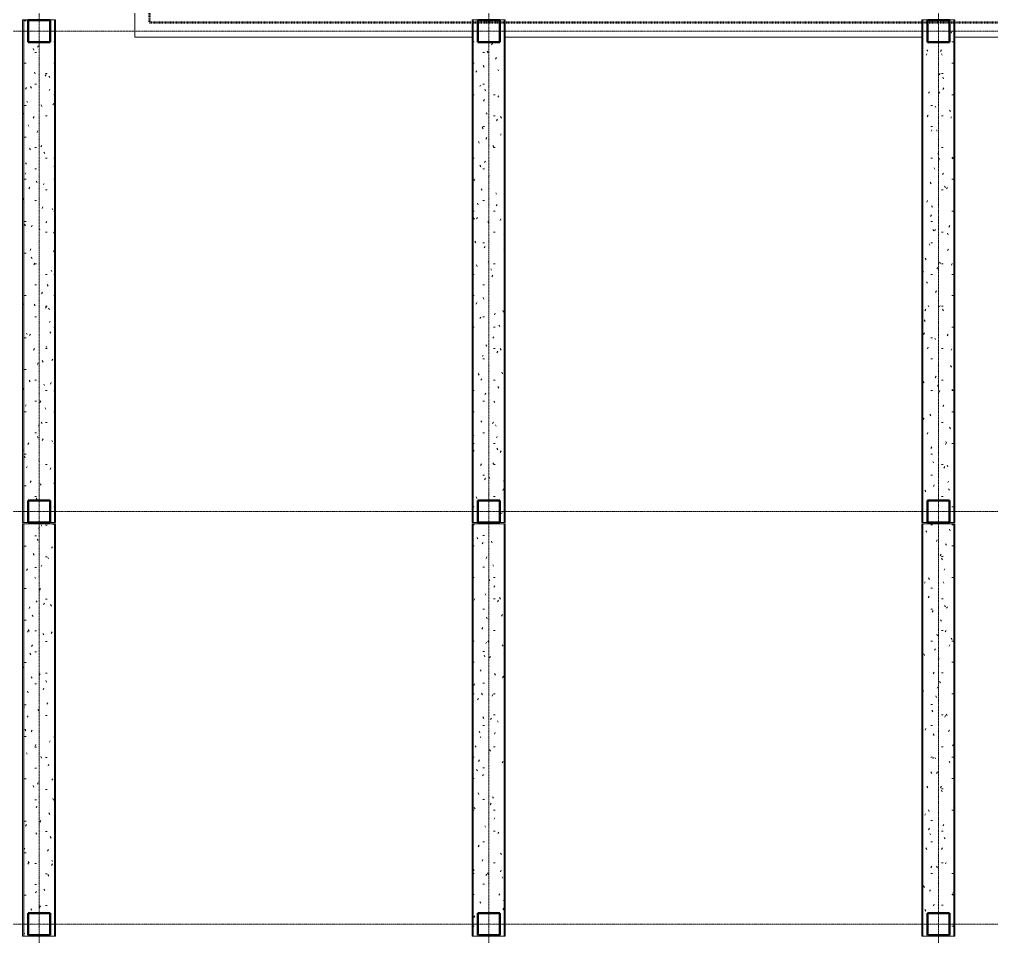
# Model space of a CAD drawing. Header units: inches. Extents: x -4235 to -464, y 9706 to 12365.
# Drawn here: x -3496 to -2789, y 10158 to 10825 of the extents above; entities that cross this region are included whole.
import ezdxf

# ---------------------------------------------------------------- set-up
doc = ezdxf.new("R2010")
doc.units = ezdxf.units.IN
doc.header["$MEASUREMENT"] = 0
doc.linetypes.add('Dash 1_16_', pattern=[0.125, 0.0625, -0.0625])
doc.linetypes.add('Grid Line 1_2_', pattern=[0.875, 0.5, -0.125, 0.125, -0.125])
for name, color, linetype, lineweight in [('A-FLOR-5', 192, 'Continuous', 9), ('C-PROP-LINE-1', 91, 'Dash 1_16_', 50), ('S-BEAM', 12, 'Continuous', 9), ('S-BEAM-1', 9, 'Continuous', 9), ('S-COLS', 52, 'Continuous', 9), ('S-COLS-1', 52, 'Continuous', 50), ('S-GRID-1', 1, 'Grid Line 1_2_', 9)]:
    doc.layers.add(name, color=color, linetype=linetype, lineweight=lineweight)

# ---------------------------------------------------------------- blocks, each defined once
blk = doc.blocks.new('Concrete-Rectangular-Column - ONE-1856735-BACKGROUND - RCP - BASEMENT FLOOR')
at = {"layer": 'S-COLS-1'}
for p, q in [((-8, 8), (8, 8)), ((-8, -8), (-8, 8)), ((8, 8), (8, -8)), ((8, -8), (-8, -8))]:
    blk.add_line(p, q, dxfattribs=at)
blk = doc.blocks.new('Inverted Tee Beam - 24IT40-2543514-BACKGROUND - RCP - BASEMENT FLOOR')
at = {"layer": 'S-BEAM-1'}
h = blk.add_hatch(dxfattribs=at)
h.set_pattern_fill('FP_3', color=256, style=0, pattern_type=2)
h.set_pattern_definition([(270, (-10316.893, -1597.556), (7.68, -21.722), [0.896, -15.396, 0.896, -15.396, -86.889]), (270, (-10316.893, -1597.556), (7.68, -21.722), [-32.583, 0.896, -31.687, 0.896, -15.396, -38.014]), (270, (-10316.893, -1597.556), (7.68, -21.722), [-81.459, 0.896, -9.965, 0.896, -26.257]), (22.208, (-10313.053, -1605.701), (26.0559108, 16.9086766), [1.185, -20.367, 1.185, -135.31]), (22.208, (-10313.053, -1605.701), (26.0559108, 16.9086766), [-22.737, -20.367, 1.185, -41.919, -71.84]), (22.208, (-10313.053, -1605.701), (26.0559108, 16.9086766), [-86.208, 1.185, -20.367, 1.185, -49.103]), (22.208, (-10313.053, -1605.701), (26.0559108, 16.9086766), [-108.945, -13.183, 1.185, -34.735]), (157.792, (-10297.693, -1608.417), (-27.152691, 4.8140186), [1.185, -20.367, 1.185, -135.31]), (157.792, (-10297.693, -1608.417), (-27.152691, 4.8140186), [-22.737, -20.367, 1.185, -41.919, -71.84]), (157.792, (-10297.693, -1608.417), (-27.152691, 4.8140186), [-86.208, 1.185, -20.367, 1.185, -49.103]), (157.792, (-10297.693, -1608.417), (-27.152691, 4.8140186), [-108.945, -13.183, 1.185, -34.735])])
h.paths.add_polyline_path([(-158.33, 12), (-158.33, 11.21), (141.27, 11.21), (141.27, 12), (53.96, 12)], flags=0)
h = blk.add_hatch(dxfattribs=at)
h.set_pattern_fill('FP_4', color=256, style=0, pattern_type=2)
h.set_pattern_definition([(270, (-10316.893, -3154.324), (7.68, -30.72), [1.267, -21.773, 1.267, -21.773, -122.88]), (270, (-10316.893, -3154.324), (7.68, -30.72), [-46.08, 1.267, -44.813, 1.267, -21.773, -53.76]), (270, (-10316.893, -3154.324), (7.68, -30.72), [-115.2, 1.267, -14.093, 1.267, -37.133]), (30, (-10313.053, -3165.844), (22.7643004, 22.011075), [1.267, -21.773, 1.267, -21.773, -122.88]), (30, (-10313.053, -3165.844), (22.7643004, 22.011075), [-46.08, 1.267, -44.813, 1.267, -21.773, -53.76]), (30, (-10313.053, -3165.844), (22.7643004, 22.011075), [-115.2, 1.267, -14.093, 1.267, -37.133]), (150, (-10297.693, -3169.684), (-30.4443004, 8.708925), [1.267, -21.773, 1.267, -21.773, -122.88]), (150, (-10297.693, -3169.684), (-30.4443004, 8.708925), [-46.08, 1.267, -44.813, 1.267, -21.773, -53.76]), (150, (-10297.693, -3169.684), (-30.4443004, 8.708925), [-115.2, 1.267, -14.093, 1.267, -37.133])])
h.paths.add_polyline_path([(-158.33, -11.21), (141.27, -11.21), (141.27, 11.21), (-158.33, 11.21), (-158.33, -8)], flags=0)
h.paths.add_polyline_path([(-157.7, 8), (-141.7, 8), (-141.7, -8), (-157.7, -8)], flags=0)
h = blk.add_hatch(dxfattribs=at)
h.set_pattern_fill('FP_5', color=256, style=0, pattern_type=2)
h.set_pattern_definition([(270, (-10316.893, -1556.768), (7.68, -21.722), [0.896, -15.396, 0.896, -15.396, -86.889]), (270, (-10316.893, -1556.768), (7.68, -21.722), [-32.583, 0.896, -31.687, 0.896, -15.396, -38.014]), (270, (-10316.893, -1556.768), (7.68, -21.722), [-81.459, 0.896, -9.965, 0.896, -26.257]), (22.208, (-10313.053, -1564.914), (26.0559108, 16.9086766), [1.185, -20.367, 1.185, -135.31]), (22.208, (-10313.053, -1564.914), (26.0559108, 16.9086766), [-22.737, -20.367, 1.185, -41.919, -71.84]), (22.208, (-10313.053, -1564.914), (26.0559108, 16.9086766), [-86.208, 1.185, -20.367, 1.185, -49.103]), (22.208, (-10313.053, -1564.914), (26.0559108, 16.9086766), [-108.945, -13.183, 1.185, -34.735]), (157.792, (-10297.693, -1567.629), (-27.152691, 4.8140186), [1.185, -20.367, 1.185, -135.31]), (157.792, (-10297.693, -1567.629), (-27.152691, 4.8140186), [-22.737, -20.367, 1.185, -41.919, -71.84]), (157.792, (-10297.693, -1567.629), (-27.152691, 4.8140186), [-86.208, 1.185, -20.367, 1.185, -49.103]), (157.792, (-10297.693, -1567.629), (-27.152691, 4.8140186), [-108.945, -13.183, 1.185, -34.735])])
h.paths.add_polyline_path([(-158.33, -11.21), (-158.33, -12), (141.27, -12), (141.27, -11.21), (53.96, -11.21)], flags=0)
at = {"layer": 'S-BEAM'}
for p, q in [((-158.33, 12), (-158.33, 11.21)), ((141.27, 12), (-158.33, 12)), ((-158.33, 11.21), (-158.33, -11.21)), ((141.27, 11.21), (-158.33, 11.21)), ((141.27, 11.21), (141.27, 12)), ((141.27, -11.21), (141.27, 11.21)), ((-158.33, -11.21), (-158.33, -12)), ((141.27, -11.21), (-158.33, -11.21)), ((141.27, -12), (-158.33, -12)), ((141.27, -12), (141.27, -11.21))]:
    blk.add_line(p, q, dxfattribs=at)
blk = doc.blocks.new('Inverted Tee Beam - 24IT32-2543517-BACKGROUND - RCP - BASEMENT FLOOR')
at = {"layer": 'S-BEAM-1'}
h = blk.add_hatch(dxfattribs=at)
h.set_pattern_fill('FP_9', color=256, style=0, pattern_type=2)
h.set_pattern_definition([(270, (-10641.814, -1601.556), (7.68, -21.722), [0.896, -15.396, 0.896, -15.396, -86.889]), (270, (-10641.814, -1601.556), (7.68, -21.722), [-32.583, 0.896, -31.687, 0.896, -15.396, -38.014]), (270, (-10641.814, -1601.556), (7.68, -21.722), [-81.459, 0.896, -9.965, 0.896, -26.257]), (22.208, (-10637.974, -1609.701), (26.0559108, 16.9086766), [1.185, -20.367, 1.185, -135.31]), (22.208, (-10637.974, -1609.701), (26.0559108, 16.9086766), [-22.737, -20.367, 1.185, -41.919, -71.84]), (22.208, (-10637.974, -1609.701), (26.0559108, 16.9086766), [-86.208, 1.185, -20.367, 1.185, -49.103]), (22.208, (-10637.974, -1609.701), (26.0559108, 16.9086766), [-108.945, -13.183, 1.185, -34.735]), (157.792, (-10622.614, -1612.417), (-27.152691, 4.8140186), [1.185, -20.367, 1.185, -135.31]), (157.792, (-10622.614, -1612.417), (-27.152691, 4.8140186), [-22.737, -20.367, 1.185, -41.919, -71.84]), (157.792, (-10622.614, -1612.417), (-27.152691, 4.8140186), [-86.208, 1.185, -20.367, 1.185, -49.103]), (157.792, (-10622.614, -1612.417), (-27.152691, 4.8140186), [-108.945, -13.183, 1.185, -34.735])])
h.paths.add_polyline_path([(-182.64, 12), (-182.64, 11.21), (182.61, 11.21), (182.61, 12), (61.37, 12)], flags=0)
h = blk.add_hatch(dxfattribs=at)
h.set_pattern_fill('FP_10', color=256, style=0, pattern_type=2)
h.set_pattern_definition([(270, (-10641.814, -3154.324), (7.68, -30.72), [1.267, -21.773, 1.267, -21.773, -122.88]), (270, (-10641.814, -3154.324), (7.68, -30.72), [-46.08, 1.267, -44.813, 1.267, -21.773, -53.76]), (270, (-10641.814, -3154.324), (7.68, -30.72), [-115.2, 1.267, -14.093, 1.267, -37.133]), (30, (-10637.974, -3165.844), (22.7643004, 22.011075), [1.267, -21.773, 1.267, -21.773, -122.88]), (30, (-10637.974, -3165.844), (22.7643004, 22.011075), [-46.08, 1.267, -44.813, 1.267, -21.773, -53.76]), (30, (-10637.974, -3165.844), (22.7643004, 22.011075), [-115.2, 1.267, -14.093, 1.267, -37.133]), (150, (-10622.614, -3169.684), (-30.4443004, 8.708925), [1.267, -21.773, 1.267, -21.773, -122.88]), (150, (-10622.614, -3169.684), (-30.4443004, 8.708925), [-46.08, 1.267, -44.813, 1.267, -21.773, -53.76]), (150, (-10622.614, -3169.684), (-30.4443004, 8.708925), [-115.2, 1.267, -14.093, 1.267, -37.133])])
h.paths.add_polyline_path([(-182.64, 11.21), (-182.64, -11.21), (182.61, -11.21), (182.61, 11.21), (61.37, 11.21)], flags=0)
h.paths.add_polyline_path([(-182.62, -8), (-182.62, 8), (-166.62, 8), (-166.62, -8)], flags=0)
h.paths.add_polyline_path([(166.38, 8), (182.38, 8), (182.38, -8), (166.38, -8)], flags=0)
h = blk.add_hatch(dxfattribs=at)
h.set_pattern_fill('FP_11', color=256, style=0, pattern_type=2)
h.set_pattern_definition([(270, (-10641.814, -1552.768), (7.68, -21.722), [0.896, -15.396, 0.896, -15.396, -86.889]), (270, (-10641.814, -1552.768), (7.68, -21.722), [-32.583, 0.896, -31.687, 0.896, -15.396, -38.014]), (270, (-10641.814, -1552.768), (7.68, -21.722), [-81.459, 0.896, -9.965, 0.896, -26.257]), (22.208, (-10637.974, -1560.914), (26.0559108, 16.9086766), [1.185, -20.367, 1.185, -135.31]), (22.208, (-10637.974, -1560.914), (26.0559108, 16.9086766), [-22.737, -20.367, 1.185, -41.919, -71.84]), (22.208, (-10637.974, -1560.914), (26.0559108, 16.9086766), [-86.208, 1.185, -20.367, 1.185, -49.103]), (22.208, (-10637.974, -1560.914), (26.0559108, 16.9086766), [-108.945, -13.183, 1.185, -34.735]), (157.792, (-10622.614, -1563.629), (-27.152691, 4.8140186), [1.185, -20.367, 1.185, -135.31]), (157.792, (-10622.614, -1563.629), (-27.152691, 4.8140186), [-22.737, -20.367, 1.185, -41.919, -71.84]), (157.792, (-10622.614, -1563.629), (-27.152691, 4.8140186), [-86.208, 1.185, -20.367, 1.185, -49.103]), (157.792, (-10622.614, -1563.629), (-27.152691, 4.8140186), [-108.945, -13.183, 1.185, -34.735])])
h.paths.add_polyline_path([(-182.64, -11.21), (-182.64, -12), (182.61, -12), (182.61, -11.21), (61.37, -11.21)], flags=0)
at = {"layer": 'S-BEAM'}
for p, q in [((-182.64, 12), (-182.64, 11.21)), ((182.61, 12), (-182.64, 12)), ((-182.64, 11.21), (-182.64, -11.21)), ((182.61, 11.21), (-182.64, 11.21)), ((182.61, 11.21), (182.61, 12)), ((182.61, -11.21), (182.61, 11.21)), ((-182.64, -11.21), (-182.64, -12)), ((182.61, -11.21), (-182.64, -11.21)), ((182.61, -12), (-182.64, -12)), ((182.61, -12), (182.61, -11.21))]:
    blk.add_line(p, q, dxfattribs=at)
blk = doc.blocks.new('Inverted Tee Beam - 24IT40-2543527-BACKGROUND - RCP - BASEMENT FLOOR')
at = {"layer": 'S-BEAM-1'}
h = blk.add_hatch(dxfattribs=at)
h.set_pattern_fill('FP_33', color=256, style=0, pattern_type=2)
h.set_pattern_definition([(270, (-10317.189, -1761.056), (7.68, -21.722), [0.896, -15.396, 0.896, -15.396, -86.889]), (270, (-10317.189, -1761.056), (7.68, -21.722), [-32.583, 0.896, -31.687, 0.896, -15.396, -38.014]), (270, (-10317.189, -1761.056), (7.68, -21.722), [-81.459, 0.896, -9.965, 0.896, -26.257]), (22.208, (-10313.349, -1769.201), (26.0559108, 16.9086766), [1.185, -20.367, 1.185, -135.31]), (22.208, (-10313.349, -1769.201), (26.0559108, 16.9086766), [-22.737, -20.367, 1.185, -41.919, -71.84]), (22.208, (-10313.349, -1769.201), (26.0559108, 16.9086766), [-86.208, 1.185, -20.367, 1.185, -49.103]), (22.208, (-10313.349, -1769.201), (26.0559108, 16.9086766), [-108.945, -13.183, 1.185, -34.735]), (157.792, (-10297.989, -1771.917), (-27.152691, 4.8140186), [1.185, -20.367, 1.185, -135.31]), (157.792, (-10297.989, -1771.917), (-27.152691, 4.8140186), [-22.737, -20.367, 1.185, -41.919, -71.84]), (157.792, (-10297.989, -1771.917), (-27.152691, 4.8140186), [-86.208, 1.185, -20.367, 1.185, -49.103]), (157.792, (-10297.989, -1771.917), (-27.152691, 4.8140186), [-108.945, -13.183, 1.185, -34.735])])
h.paths.add_polyline_path([(-158.62, 12), (-158.62, 11.21), (140.98, 11.21), (140.98, 12), (53.67, 12)], flags=0)
h = blk.add_hatch(dxfattribs=at)
h.set_pattern_fill('FP_34', color=256, style=0, pattern_type=2)
h.set_pattern_definition([(270, (-10317.189, -3481.324), (7.68, -30.72), [1.267, -21.773, 1.267, -21.773, -122.88]), (270, (-10317.189, -3481.324), (7.68, -30.72), [-46.08, 1.267, -44.813, 1.267, -21.773, -53.76]), (270, (-10317.189, -3481.324), (7.68, -30.72), [-115.2, 1.267, -14.093, 1.267, -37.133]), (30, (-10313.349, -3492.844), (22.7643004, 22.011075), [1.267, -21.773, 1.267, -21.773, -122.88]), (30, (-10313.349, -3492.844), (22.7643004, 22.011075), [-46.08, 1.267, -44.813, 1.267, -21.773, -53.76]), (30, (-10313.349, -3492.844), (22.7643004, 22.011075), [-115.2, 1.267, -14.093, 1.267, -37.133]), (150, (-10297.989, -3496.684), (-30.4443004, 8.708925), [1.267, -21.773, 1.267, -21.773, -122.88]), (150, (-10297.989, -3496.684), (-30.4443004, 8.708925), [-46.08, 1.267, -44.813, 1.267, -21.773, -53.76]), (150, (-10297.989, -3496.684), (-30.4443004, 8.708925), [-115.2, 1.267, -14.093, 1.267, -37.133])])
h.paths.add_polyline_path([(-158.62, -11.21), (140.98, -11.21), (140.98, 11.21), (-158.62, 11.21), (-158.62, -8)], flags=0)
h.paths.add_polyline_path([(-158, 8), (-142, 8), (-142, -8), (-158, -8)], flags=0)
h = blk.add_hatch(dxfattribs=at)
h.set_pattern_fill('FP_35', color=256, style=0, pattern_type=2)
h.set_pattern_definition([(270, (-10317.189, -1720.268), (7.68, -21.722), [0.896, -15.396, 0.896, -15.396, -86.889]), (270, (-10317.189, -1720.268), (7.68, -21.722), [-32.583, 0.896, -31.687, 0.896, -15.396, -38.014]), (270, (-10317.189, -1720.268), (7.68, -21.722), [-81.459, 0.896, -9.965, 0.896, -26.257]), (22.208, (-10313.349, -1728.414), (26.0559108, 16.9086766), [1.185, -20.367, 1.185, -135.31]), (22.208, (-10313.349, -1728.414), (26.0559108, 16.9086766), [-22.737, -20.367, 1.185, -41.919, -71.84]), (22.208, (-10313.349, -1728.414), (26.0559108, 16.9086766), [-86.208, 1.185, -20.367, 1.185, -49.103]), (22.208, (-10313.349, -1728.414), (26.0559108, 16.9086766), [-108.945, -13.183, 1.185, -34.735]), (157.792, (-10297.989, -1731.129), (-27.152691, 4.8140186), [1.185, -20.367, 1.185, -135.31]), (157.792, (-10297.989, -1731.129), (-27.152691, 4.8140186), [-22.737, -20.367, 1.185, -41.919, -71.84]), (157.792, (-10297.989, -1731.129), (-27.152691, 4.8140186), [-86.208, 1.185, -20.367, 1.185, -49.103]), (157.792, (-10297.989, -1731.129), (-27.152691, 4.8140186), [-108.945, -13.183, 1.185, -34.735])])
h.paths.add_polyline_path([(-158.62, -11.21), (-158.62, -12), (140.98, -12), (140.98, -11.21), (53.67, -11.21)], flags=0)
at = {"layer": 'S-BEAM'}
for p, q in [((-158.62, 12), (-158.62, 11.21)), ((140.98, 12), (-158.62, 12)), ((-158.62, 11.21), (-158.62, -11.21)), ((140.98, 11.21), (-158.62, 11.21)), ((140.98, 11.21), (140.98, 12)), ((140.98, -11.21), (140.98, 11.21)), ((-158.62, -11.21), (-158.62, -12)), ((140.98, -11.21), (-158.62, -11.21)), ((140.98, -12), (-158.62, -12)), ((140.98, -12), (140.98, -11.21))]:
    blk.add_line(p, q, dxfattribs=at)
blk = doc.blocks.new('Inverted Tee Beam - 24IT32-2543528-BACKGROUND - RCP - BASEMENT FLOOR')
at = {"layer": 'S-BEAM-1'}
h = blk.add_hatch(dxfattribs=at)
h.set_pattern_fill('FP_36', color=256, style=0, pattern_type=2)
h.set_pattern_definition([(270, (-10641.814, -1765.056), (7.68, -21.722), [0.896, -15.396, 0.896, -15.396, -86.889]), (270, (-10641.814, -1765.056), (7.68, -21.722), [-32.583, 0.896, -31.687, 0.896, -15.396, -38.014]), (270, (-10641.814, -1765.056), (7.68, -21.722), [-81.459, 0.896, -9.965, 0.896, -26.257]), (22.208, (-10637.974, -1773.201), (26.0559108, 16.9086766), [1.185, -20.367, 1.185, -135.31]), (22.208, (-10637.974, -1773.201), (26.0559108, 16.9086766), [-22.737, -20.367, 1.185, -41.919, -71.84]), (22.208, (-10637.974, -1773.201), (26.0559108, 16.9086766), [-86.208, 1.185, -20.367, 1.185, -49.103]), (22.208, (-10637.974, -1773.201), (26.0559108, 16.9086766), [-108.945, -13.183, 1.185, -34.735]), (157.792, (-10622.614, -1775.917), (-27.152691, 4.8140186), [1.185, -20.367, 1.185, -135.31]), (157.792, (-10622.614, -1775.917), (-27.152691, 4.8140186), [-22.737, -20.367, 1.185, -41.919, -71.84]), (157.792, (-10622.614, -1775.917), (-27.152691, 4.8140186), [-86.208, 1.185, -20.367, 1.185, -49.103]), (157.792, (-10622.614, -1775.917), (-27.152691, 4.8140186), [-108.945, -13.183, 1.185, -34.735])])
h.paths.add_polyline_path([(-182.64, 12), (-182.64, 11.21), (182.61, 11.21), (182.61, 12), (61.37, 12)], flags=0)
h = blk.add_hatch(dxfattribs=at)
h.set_pattern_fill('FP_37', color=256, style=0, pattern_type=2)
h.set_pattern_definition([(270, (-10641.814, -3481.324), (7.68, -30.72), [1.267, -21.773, 1.267, -21.773, -122.88]), (270, (-10641.814, -3481.324), (7.68, -30.72), [-46.08, 1.267, -44.813, 1.267, -21.773, -53.76]), (270, (-10641.814, -3481.324), (7.68, -30.72), [-115.2, 1.267, -14.093, 1.267, -37.133]), (30, (-10637.974, -3492.844), (22.7643004, 22.011075), [1.267, -21.773, 1.267, -21.773, -122.88]), (30, (-10637.974, -3492.844), (22.7643004, 22.011075), [-46.08, 1.267, -44.813, 1.267, -21.773, -53.76]), (30, (-10637.974, -3492.844), (22.7643004, 22.011075), [-115.2, 1.267, -14.093, 1.267, -37.133]), (150, (-10622.614, -3496.684), (-30.4443004, 8.708925), [1.267, -21.773, 1.267, -21.773, -122.88]), (150, (-10622.614, -3496.684), (-30.4443004, 8.708925), [-46.08, 1.267, -44.813, 1.267, -21.773, -53.76]), (150, (-10622.614, -3496.684), (-30.4443004, 8.708925), [-115.2, 1.267, -14.093, 1.267, -37.133])])
h.paths.add_polyline_path([(-182.64, 11.21), (-182.64, -11.21), (182.61, -11.21), (182.61, 11.21), (61.37, 11.21)], flags=0)
h.paths.add_polyline_path([(-182.62, -8), (-182.62, 8), (-166.62, 8), (-166.62, -8)], flags=0)
h.paths.add_polyline_path([(166.38, 8), (182.38, 8), (182.38, -8), (166.38, -8)], flags=0)
h = blk.add_hatch(dxfattribs=at)
h.set_pattern_fill('FP_38', color=256, style=0, pattern_type=2)
h.set_pattern_definition([(270, (-10641.814, -1716.268), (7.68, -21.722), [0.896, -15.396, 0.896, -15.396, -86.889]), (270, (-10641.814, -1716.268), (7.68, -21.722), [-32.583, 0.896, -31.687, 0.896, -15.396, -38.014]), (270, (-10641.814, -1716.268), (7.68, -21.722), [-81.459, 0.896, -9.965, 0.896, -26.257]), (22.208, (-10637.974, -1724.414), (26.0559108, 16.9086766), [1.185, -20.367, 1.185, -135.31]), (22.208, (-10637.974, -1724.414), (26.0559108, 16.9086766), [-22.737, -20.367, 1.185, -41.919, -71.84]), (22.208, (-10637.974, -1724.414), (26.0559108, 16.9086766), [-86.208, 1.185, -20.367, 1.185, -49.103]), (22.208, (-10637.974, -1724.414), (26.0559108, 16.9086766), [-108.945, -13.183, 1.185, -34.735]), (157.792, (-10622.614, -1727.129), (-27.152691, 4.8140186), [1.185, -20.367, 1.185, -135.31]), (157.792, (-10622.614, -1727.129), (-27.152691, 4.8140186), [-22.737, -20.367, 1.185, -41.919, -71.84]), (157.792, (-10622.614, -1727.129), (-27.152691, 4.8140186), [-86.208, 1.185, -20.367, 1.185, -49.103]), (157.792, (-10622.614, -1727.129), (-27.152691, 4.8140186), [-108.945, -13.183, 1.185, -34.735])])
h.paths.add_polyline_path([(-182.64, -11.21), (-182.64, -12), (182.61, -12), (182.61, -11.21), (61.37, -11.21)], flags=0)
at = {"layer": 'S-BEAM'}
for p, q in [((-182.64, 12), (-182.64, 11.21)), ((182.61, 12), (-182.64, 12)), ((-182.64, 11.21), (-182.64, -11.21)), ((182.61, 11.21), (-182.64, 11.21)), ((182.61, 11.21), (182.61, 12)), ((182.61, -11.21), (182.61, 11.21)), ((-182.64, -11.21), (-182.64, -12)), ((182.61, -11.21), (-182.64, -11.21)), ((182.61, -12), (-182.64, -12)), ((182.61, -12), (182.61, -11.21))]:
    blk.add_line(p, q, dxfattribs=at)
blk = doc.blocks.new('Inverted Tee Beam - 24IT40-V11-BACKGROUND - RCP - BASEMENT FLOOR')
at = {"layer": 'S-BEAM-1'}
h = blk.add_hatch(dxfattribs=at)
h.set_pattern_fill('FP_63', color=256, style=0, pattern_type=2)
h.set_pattern_definition([(270, (-10316.893, -1434.056), (7.68, -21.722), [0.896, -15.396, 0.896, -15.396, -86.889]), (270, (-10316.893, -1434.056), (7.68, -21.722), [-32.583, 0.896, -31.687, 0.896, -15.396, -38.014]), (270, (-10316.893, -1434.056), (7.68, -21.722), [-81.459, 0.896, -9.965, 0.896, -26.257]), (22.208, (-10313.053, -1442.201), (26.0559108, 16.9086766), [1.185, -20.367, 1.185, -135.31]), (22.208, (-10313.053, -1442.201), (26.0559108, 16.9086766), [-22.737, -20.367, 1.185, -41.919, -71.84]), (22.208, (-10313.053, -1442.201), (26.0559108, 16.9086766), [-86.208, 1.185, -20.367, 1.185, -49.103]), (22.208, (-10313.053, -1442.201), (26.0559108, 16.9086766), [-108.945, -13.183, 1.185, -34.735]), (157.792, (-10297.693, -1444.917), (-27.152691, 4.8140186), [1.185, -20.367, 1.185, -135.31]), (157.792, (-10297.693, -1444.917), (-27.152691, 4.8140186), [-22.737, -20.367, 1.185, -41.919, -71.84]), (157.792, (-10297.693, -1444.917), (-27.152691, 4.8140186), [-86.208, 1.185, -20.367, 1.185, -49.103]), (157.792, (-10297.693, -1444.917), (-27.152691, 4.8140186), [-108.945, -13.183, 1.185, -34.735])])
h.paths.add_polyline_path([(-158.33, 12), (-158.33, 11.21), (141.27, 11.21), (141.27, 12), (53.96, 12)], flags=0)
h = blk.add_hatch(dxfattribs=at)
h.set_pattern_fill('FP_64', color=256, style=0, pattern_type=2)
h.set_pattern_definition([(270, (-10316.893, -2827.324), (7.68, -30.72), [1.267, -21.773, 1.267, -21.773, -122.88]), (270, (-10316.893, -2827.324), (7.68, -30.72), [-46.08, 1.267, -44.813, 1.267, -21.773, -53.76]), (270, (-10316.893, -2827.324), (7.68, -30.72), [-115.2, 1.267, -14.093, 1.267, -37.133]), (30, (-10313.053, -2838.844), (22.7643004, 22.011075), [1.267, -21.773, 1.267, -21.773, -122.88]), (30, (-10313.053, -2838.844), (22.7643004, 22.011075), [-46.08, 1.267, -44.813, 1.267, -21.773, -53.76]), (30, (-10313.053, -2838.844), (22.7643004, 22.011075), [-115.2, 1.267, -14.093, 1.267, -37.133]), (150, (-10297.693, -2842.684), (-30.4443004, 8.708925), [1.267, -21.773, 1.267, -21.773, -122.88]), (150, (-10297.693, -2842.684), (-30.4443004, 8.708925), [-46.08, 1.267, -44.813, 1.267, -21.773, -53.76]), (150, (-10297.693, -2842.684), (-30.4443004, 8.708925), [-115.2, 1.267, -14.093, 1.267, -37.133])])
h.paths.add_polyline_path([(-158.33, -11.21), (141.27, -11.21), (141.27, 11.21), (-158.33, 11.21), (-158.33, -8)], flags=0)
h.paths.add_polyline_path([(-157.7, 8), (-141.7, 8), (-141.7, -8), (-157.7, -8)], flags=0)
h = blk.add_hatch(dxfattribs=at)
h.set_pattern_fill('FP_65', color=256, style=0, pattern_type=2)
h.set_pattern_definition([(270, (-10316.893, -1393.268), (7.68, -21.722), [0.896, -15.396, 0.896, -15.396, -86.889]), (270, (-10316.893, -1393.268), (7.68, -21.722), [-32.583, 0.896, -31.687, 0.896, -15.396, -38.014]), (270, (-10316.893, -1393.268), (7.68, -21.722), [-81.459, 0.896, -9.965, 0.896, -26.257]), (22.208, (-10313.053, -1401.414), (26.0559108, 16.9086766), [1.185, -20.367, 1.185, -135.31]), (22.208, (-10313.053, -1401.414), (26.0559108, 16.9086766), [-22.737, -20.367, 1.185, -41.919, -71.84]), (22.208, (-10313.053, -1401.414), (26.0559108, 16.9086766), [-86.208, 1.185, -20.367, 1.185, -49.103]), (22.208, (-10313.053, -1401.414), (26.0559108, 16.9086766), [-108.945, -13.183, 1.185, -34.735]), (157.792, (-10297.693, -1404.129), (-27.152691, 4.8140186), [1.185, -20.367, 1.185, -135.31]), (157.792, (-10297.693, -1404.129), (-27.152691, 4.8140186), [-22.737, -20.367, 1.185, -41.919, -71.84]), (157.792, (-10297.693, -1404.129), (-27.152691, 4.8140186), [-86.208, 1.185, -20.367, 1.185, -49.103]), (157.792, (-10297.693, -1404.129), (-27.152691, 4.8140186), [-108.945, -13.183, 1.185, -34.735])])
h.paths.add_polyline_path([(-158.33, -11.21), (-158.33, -12), (141.27, -12), (141.27, -11.21), (53.96, -11.21)], flags=0)
at = {"layer": 'S-BEAM'}
for p, q in [((-158.33, 12), (-158.33, 11.21)), ((141.27, 12), (-158.33, 12)), ((-158.33, 11.21), (-158.33, -11.21)), ((141.27, 11.21), (-158.33, 11.21)), ((141.27, 11.21), (141.27, 12)), ((141.27, -11.21), (141.27, 11.21)), ((-158.33, -11.21), (-158.33, -12)), ((141.27, -11.21), (-158.33, -11.21)), ((141.27, -12), (-158.33, -12)), ((141.27, -12), (141.27, -11.21))]:
    blk.add_line(p, q, dxfattribs=at)
blk = doc.blocks.new('Inverted Tee Beam - 24IT32-V13-BACKGROUND - RCP - BASEMENT FLOOR')
at = {"layer": 'S-BEAM-1'}
h = blk.add_hatch(dxfattribs=at)
h.set_pattern_fill('FP_69', color=256, style=0, pattern_type=2)
h.set_pattern_definition([(270, (-10641.814, -1438.056), (7.68, -21.722), [0.896, -15.396, 0.896, -15.396, -86.889]), (270, (-10641.814, -1438.056), (7.68, -21.722), [-32.583, 0.896, -31.687, 0.896, -15.396, -38.014]), (270, (-10641.814, -1438.056), (7.68, -21.722), [-81.459, 0.896, -9.965, 0.896, -26.257]), (22.208, (-10637.974, -1446.201), (26.0559108, 16.9086766), [1.185, -20.367, 1.185, -135.31]), (22.208, (-10637.974, -1446.201), (26.0559108, 16.9086766), [-22.737, -20.367, 1.185, -41.919, -71.84]), (22.208, (-10637.974, -1446.201), (26.0559108, 16.9086766), [-86.208, 1.185, -20.367, 1.185, -49.103]), (22.208, (-10637.974, -1446.201), (26.0559108, 16.9086766), [-108.945, -13.183, 1.185, -34.735]), (157.792, (-10622.614, -1448.917), (-27.152691, 4.8140186), [1.185, -20.367, 1.185, -135.31]), (157.792, (-10622.614, -1448.917), (-27.152691, 4.8140186), [-22.737, -20.367, 1.185, -41.919, -71.84]), (157.792, (-10622.614, -1448.917), (-27.152691, 4.8140186), [-86.208, 1.185, -20.367, 1.185, -49.103]), (157.792, (-10622.614, -1448.917), (-27.152691, 4.8140186), [-108.945, -13.183, 1.185, -34.735])])
h.paths.add_polyline_path([(-182.64, 12), (-182.64, 11.21), (182.61, 11.21), (182.61, 12), (61.37, 12)], flags=0)
h = blk.add_hatch(dxfattribs=at)
h.set_pattern_fill('FP_70', color=256, style=0, pattern_type=2)
h.set_pattern_definition([(270, (-10641.814, -2827.324), (7.68, -30.72), [1.267, -21.773, 1.267, -21.773, -122.88]), (270, (-10641.814, -2827.324), (7.68, -30.72), [-46.08, 1.267, -44.813, 1.267, -21.773, -53.76]), (270, (-10641.814, -2827.324), (7.68, -30.72), [-115.2, 1.267, -14.093, 1.267, -37.133]), (30, (-10637.974, -2838.844), (22.7643004, 22.011075), [1.267, -21.773, 1.267, -21.773, -122.88]), (30, (-10637.974, -2838.844), (22.7643004, 22.011075), [-46.08, 1.267, -44.813, 1.267, -21.773, -53.76]), (30, (-10637.974, -2838.844), (22.7643004, 22.011075), [-115.2, 1.267, -14.093, 1.267, -37.133]), (150, (-10622.614, -2842.684), (-30.4443004, 8.708925), [1.267, -21.773, 1.267, -21.773, -122.88]), (150, (-10622.614, -2842.684), (-30.4443004, 8.708925), [-46.08, 1.267, -44.813, 1.267, -21.773, -53.76]), (150, (-10622.614, -2842.684), (-30.4443004, 8.708925), [-115.2, 1.267, -14.093, 1.267, -37.133])])
h.paths.add_polyline_path([(-182.64, 11.21), (-182.64, -11.21), (182.61, -11.21), (182.61, 11.21), (61.37, 11.21)], flags=0)
h.paths.add_polyline_path([(-182.62, -8), (-182.62, 8), (-166.62, 8), (-166.62, -8)], flags=0)
h.paths.add_polyline_path([(166.38, 8), (182.38, 8), (182.38, -8), (166.38, -8)], flags=0)
h = blk.add_hatch(dxfattribs=at)
h.set_pattern_fill('FP_71', color=256, style=0, pattern_type=2)
h.set_pattern_definition([(270, (-10641.814, -1389.268), (7.68, -21.722), [0.896, -15.396, 0.896, -15.396, -86.889]), (270, (-10641.814, -1389.268), (7.68, -21.722), [-32.583, 0.896, -31.687, 0.896, -15.396, -38.014]), (270, (-10641.814, -1389.268), (7.68, -21.722), [-81.459, 0.896, -9.965, 0.896, -26.257]), (22.208, (-10637.974, -1397.414), (26.0559108, 16.9086766), [1.185, -20.367, 1.185, -135.31]), (22.208, (-10637.974, -1397.414), (26.0559108, 16.9086766), [-22.737, -20.367, 1.185, -41.919, -71.84]), (22.208, (-10637.974, -1397.414), (26.0559108, 16.9086766), [-86.208, 1.185, -20.367, 1.185, -49.103]), (22.208, (-10637.974, -1397.414), (26.0559108, 16.9086766), [-108.945, -13.183, 1.185, -34.735]), (157.792, (-10622.614, -1400.129), (-27.152691, 4.8140186), [1.185, -20.367, 1.185, -135.31]), (157.792, (-10622.614, -1400.129), (-27.152691, 4.8140186), [-22.737, -20.367, 1.185, -41.919, -71.84]), (157.792, (-10622.614, -1400.129), (-27.152691, 4.8140186), [-86.208, 1.185, -20.367, 1.185, -49.103]), (157.792, (-10622.614, -1400.129), (-27.152691, 4.8140186), [-108.945, -13.183, 1.185, -34.735])])
h.paths.add_polyline_path([(-182.64, -11.21), (-182.64, -12), (182.61, -12), (182.61, -11.21), (61.37, -11.21)], flags=0)
at = {"layer": 'S-BEAM'}
for p, q in [((-182.64, 12), (-182.64, 11.21)), ((182.61, 12), (-182.64, 12)), ((-182.64, 11.21), (-182.64, -11.21)), ((182.61, 11.21), (-182.64, 11.21)), ((182.61, 11.21), (182.61, 12)), ((182.61, -11.21), (182.61, 11.21)), ((-182.64, -11.21), (-182.64, -12)), ((182.61, -11.21), (-182.64, -11.21)), ((182.61, -12), (-182.64, -12)), ((182.61, -12), (182.61, -11.21))]:
    blk.add_line(p, q, dxfattribs=at)
blk = doc.blocks.new('Family - ___-2835903-BACKGROUND - RCP - BASEMENT FLOOR')
at = {"layer": 'C-PROP-LINE-1'}
for p in [(-3400.92, 11276.29), (-2096.82, 10822.49)]:
    blk.add_line(p, (-3400.92, 10822.49), dxfattribs=at)

msp = doc.modelspace()

# ---------------------------------------------------------------- linework, layer by layer
at = {"layer": 'A-FLOR-5'}
for p, q in [((-3411.8, 10811.99), (-3411.8, 11286.79)), ((-3166.32, 10811.99), (-3411.8, 10811.99)), ((-2839.32, 10811.99), (-3142.32, 10811.99)), ((-2512.32, 10811.99), (-2815.32, 10811.99))]:
    msp.add_line(p, q, dxfattribs=at)
at = {"layer": 'S-GRID-1'}
for p, q in [((-3481.32, 9836.18), (-3481.32, 12302.98)), ((-3154.32, 9836.18), (-3154.32, 12302.98)), ((-2827.32, 9836.18), (-2827.32, 12302.98)), ((-464.45, 10816.19), (-4185.7, 10816.19)), ((-464.45, 10467.19), (-4185.7, 10467.19)), ((-464.45, 10167.19), (-4185.7, 10167.19))]:
    msp.add_line(p, q, dxfattribs=at)

# ---------------------------------------------------------------- block references
at = {"layer": 'C-PROP-LINE-1'}
msp.add_blockref('Family - ___-2835903-BACKGROUND - RCP - BASEMENT FLOOR', (0, 0), dxfattribs=at)
at = {"layer": 'S-BEAM'}
for name, p, rotation in [('Inverted Tee Beam - 24IT32-2543528-BACKGROUND - RCP - BASEMENT FLOOR', (-3481.32, 10641.81), 89.9999999999999), ('Inverted Tee Beam - 24IT32-2543517-BACKGROUND - RCP - BASEMENT FLOOR', (-3154.32, 10641.81), 89.9999999999999), ('Inverted Tee Beam - 24IT32-V13-BACKGROUND - RCP - BASEMENT FLOOR', (-2827.32, 10641.81), 89.9999999999999), ('Inverted Tee Beam - 24IT40-2543527-BACKGROUND - RCP - BASEMENT FLOOR', (-3481.32, 10317.19), 89.99999999999987), ('Inverted Tee Beam - 24IT40-2543514-BACKGROUND - RCP - BASEMENT FLOOR', (-3154.32, 10316.89), 89.99999999999987), ('Inverted Tee Beam - 24IT40-V11-BACKGROUND - RCP - BASEMENT FLOOR', (-2827.32, 10316.89), 89.99999999999987)]:
    msp.add_blockref(name, p, dxfattribs=dict(at, rotation=rotation))
at = {"layer": 'S-COLS'}
for p in [(-3481.32, 10816.19), (-3154.32, 10816.19), (-2827.32, 10816.19), (-3481.32, 10467.19), (-3154.32, 10467.19), (-2827.32, 10467.19), (-3481.32, 10167.19), (-3154.32, 10167.19), (-2827.32, 10167.19)]:
    msp.add_blockref('Concrete-Rectangular-Column - ONE-1856735-BACKGROUND - RCP - BASEMENT FLOOR', p, dxfattribs=at)

doc.saveas('drawing.dxf')
